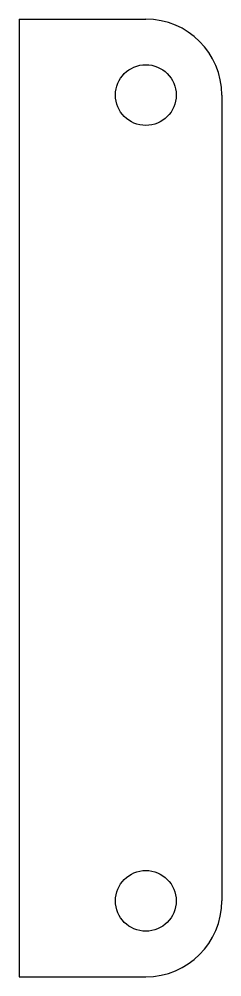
# Model space of a CAD drawing. Extents: x 204 to 244, y 13 to 202.
import ezdxf

# ---------------------------------------------------------------- set-up
doc = ezdxf.new("R2010")
doc.units = 0
doc.layers.get('0').update_dxf_attribs({"linetype": 'CONTINUOUS'})

msp = doc.modelspace()

# ---------------------------------------------------------------- linework, layer by layer
for p, q in [((203.66, 202.27), (228.66, 202.27)), ((243.66, 187.27), (243.66, 28.12)), ((203.66, 13.12), (228.66, 13.12))]:
    msp.add_line(p, q)
msp.add_lwpolyline([(203.66, 202.27), (203.66, 13.12)])
for centre in [(228.66, 187.27), (228.66, 28.12)]:
    msp.add_circle(centre, 6)
for centre, start, end in [((228.66, 187.27), 0, 90), ((228.66, 28.12), 270, 0)]:
    msp.add_arc(centre, 15, start, end)

doc.saveas('drawing.dxf')
